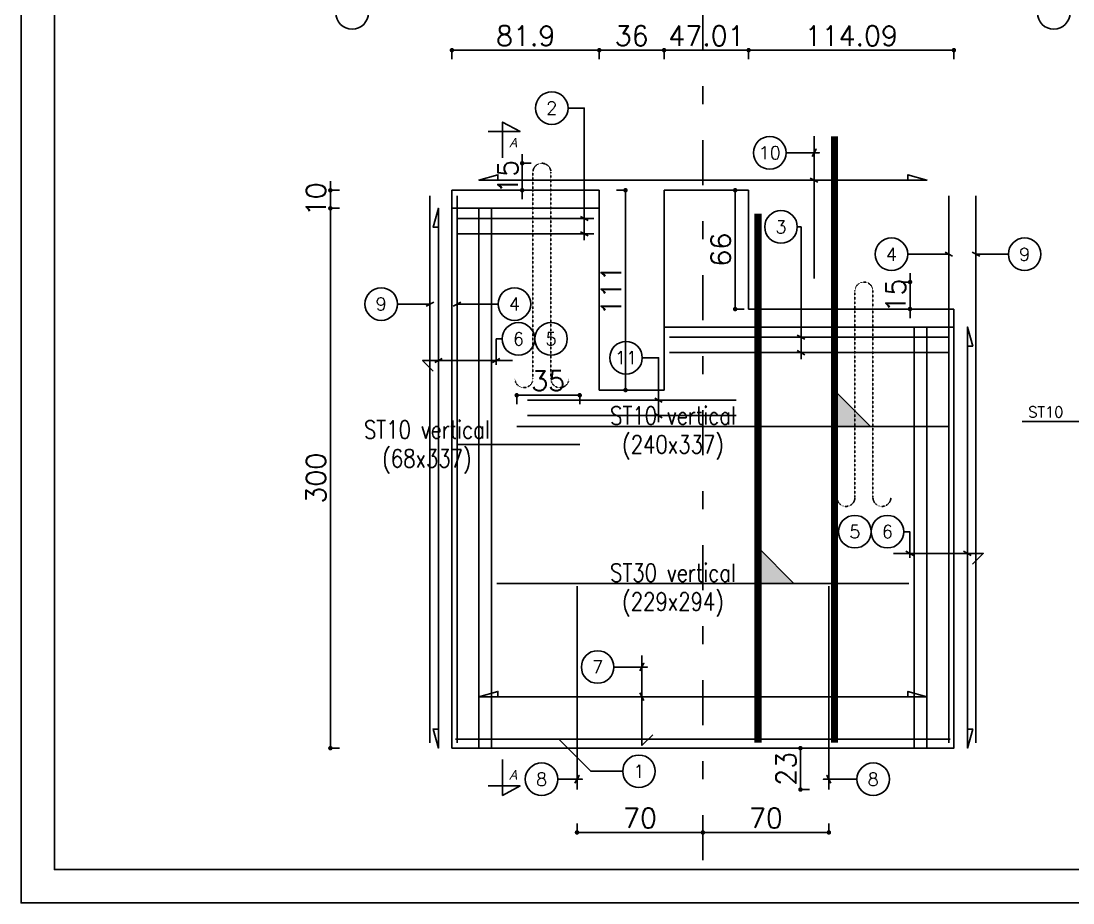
# Model space of a CAD drawing. Header units: millimetres. Extents: x -21776 to 63757, y -7870 to 8483.
# Drawn here: x 36390 to 36975, y -5309 to -4819 of the extents above; entities that cross this region are included whole.
import ezdxf
from ezdxf.enums import TextEntityAlignment as Align

# ---------------------------------------------------------------- set-up
doc = ezdxf.new("R2010")
doc.units = ezdxf.units.MM
doc.header["$PDMODE"] = 34
for name, pattern in [('CACHE', [9.525, 6.35, -3.175]), ('GrFeatureAxis', [0.85, 0.25, -0.2, 0.1, -0.2, 0.1]), ('HIDDEN2', [0.1875, 0.125, -0.0625])]:
    doc.linetypes.add(name, pattern=pattern)
for name, color, linetype in [('1', 7, 'Continuous'), ('COTATION', 1, 'Continuous'), ('GO-CARTOUCHE', 7, 'Continuous'), ('GO-COTATION', 1, 'Continuous'), ('GO-TEXTE', 9, 'Continuous'), ('GO-TEXTE-ACIER', 3, 'Continuous'), ('Grid', 7, 'Continuous'), ('K_FOT_M_Building_V.46', 7, 'Continuous'), ('préfa v', 2, 'Continuous'), ('STR_TS', 22, 'Continuous'), ('STR_TS_TXT', 7, 'Continuous'), ('STR_TXT', 102, 'Continuous'), ('STR_VOI-POT', 6, 'Continuous')]:
    doc.layers.add(name, color=color, linetype=linetype)
doc.styles.add('FIN', font='romans.shx')
doc.styles.add('Lucida', font='')
doc.styles.get("Standard").update_dxf_attribs({"font": 'romans.shx'})
doc.styles.add('TEXTE', font='romans.shx')
doc.styles.add('TEXTE TS', font='romans.shx', dxfattribs={"width": 0.7, "oblique": 15})
doc.styles.get('Lucida').set_extended_font_data('Lucida Sans', italic=True)
doc.dimstyles.new('COUPE-20', dxfattribs={"dimscale": 0.5, "dimtxt": 22, "dimasz": 5, "dimexe": 0.05, "dimexo": 0, "dimgap": 5, "dimtad": 1, "dimdsep": 46, "dimtxsty": 'Standard', "dimblk1": 'DOT', "dimblk2": 'DOT', "dimsah": 1, "dimcen": 0, "dimdle": 150, "dimclrd": 1, "dimclre": 1, "dimclrt": 7, "dimadec": 0, "dimazin": 0, "dimtfac": 1, "dimtix": 1, "dimtmove": 2, "dimatfit": 3, "dimldrblk": 'DOT', "dimfxl": 0, "dimtvp": 1, "dimtolj": 1, "dimtzin": 0, "dimarcsym": 0})

# ---------------------------------------------------------------- blocks, each defined once
blk = doc.blocks.new('_DOT')
at = {"color": 0, "linetype": 'ByBlock'}
blk.add_line((-0.5, 0), (-1, 0), dxfattribs=at)
at = {"color": 0, "linetype": 'ByBlock', "const_width": 0.5}
blk.add_lwpolyline([(-0.25, 0, 1), (0.25, 0, 1)], format="xyb", close=True, dxfattribs=at)
blk = doc.blocks.new('*D1932')
at = {"layer": 'DEFPOINTS', "color": 0}
for p in [(36711.37, -4913.03), (36562.32, -4923.03), (36711.37, -4923.03)]:
    blk.add_point(p, dxfattribs=at)
at = {"layer": 'STR_VOI-POT', "color": 1, "lineweight": -2}
for p, q in [((36562.32, -4910.53), (36562.32, -4908.03)), ((36567.32, -4913.03), (36562.3, -4913.03)), ((36562.32, -4913.03), (36562.32, -4923.03)), ((36567.32, -4923.03), (36562.3, -4923.03)), ((36562.32, -4925.53), (36562.32, -4928.03))]:
    blk.add_line(p, q, dxfattribs=at)
at = {"layer": 'STR_VOI-POT', "color": 1, "lineweight": -2, "xscale": 2.5, "yscale": 2.5, "zscale": 2.5}
for p, rotation in [((36562.32, -4913.03), 270), ((36562.32, -4923.03), 90)]:
    blk.add_blockref('_DOT', p, dxfattribs=dict(at, rotation=rotation))
at = {"layer": 'STR_VOI-POT', "color": 7, "insert": (36554.32, -4918.03), "char_height": 11, "attachment_point": 5, "rotation": 90}
blk.add_mtext('\\A1;10', dxfattribs=at)
blk = doc.blocks.new('*D1933')
at = {"layer": 'DEFPOINTS', "color": 0}
for p in [(36711.37, -4923.03), (36562.32, -5223.03), (36629.92, -5223.03)]:
    blk.add_point(p, dxfattribs=at)
at = {"layer": 'STR_VOI-POT', "color": 1, "lineweight": -2}
for p, q in [((36567.32, -4923.03), (36562.3, -4923.03)), ((36562.32, -4925.53), (36562.32, -5220.53)), ((36567.32, -5223.03), (36562.3, -5223.03))]:
    blk.add_line(p, q, dxfattribs=at)
at = {"layer": 'STR_VOI-POT', "color": 1, "lineweight": -2, "xscale": 2.5, "yscale": 2.5, "zscale": 2.5}
for p, rotation in [((36562.32, -4923.03), 90), ((36562.32, -5223.03), 270)]:
    blk.add_blockref('_DOT', p, dxfattribs=dict(at, rotation=rotation))
at = {"layer": 'STR_VOI-POT', "color": 7, "insert": (36554.32, -5073.03), "char_height": 11, "attachment_point": 5, "rotation": 90}
blk.add_mtext('\\A1;300', dxfattribs=at)
blk = doc.blocks.new('mrega')
at = {"layer": 'STR_TS_TXT', "style": 'TEXTE TS', "width": 0.8}
for tag, p in [('ST10', (14.48, 0)), ('DIM', (14.48, -16)), ('NOTE', (14.48, -32))]:
    blk.add_attdef(tag, text='', height=10, dxfattribs=at).set_placement(p, align=Align.CENTER)
blk = doc.blocks.new('A$C6F247267')
blk.add_hatch(color=256).paths.add_polyline_path([(0, -0.2), (-0.2, 0), (0, 0)])
blk.add_lwpolyline([(-0.2, 0), (0, 0), (0, -0.2), (-0.2, 0)])
blk = doc.blocks.new('*D1936')
at = {"layer": 'DEFPOINTS', "color": 0}
for p in [(36700.92, -5026.92), (36665.92, -5044.29), (36700.92, -5054.29)]:
    blk.add_point(p, dxfattribs=at)
at = {"layer": 'STR_VOI-POT', "color": 1, "lineweight": -2}
for p, q in [((36665.92, -5031.92), (36665.92, -5026.9)), ((36668.42, -5026.92), (36698.42, -5026.92)), ((36700.92, -5031.92), (36700.92, -5026.9))]:
    blk.add_line(p, q, dxfattribs=at)
at = {"layer": 'STR_VOI-POT', "color": 1, "lineweight": -2, "xscale": 2.5, "yscale": 2.5, "zscale": 2.5, "rotation": 180}
blk.add_blockref('_DOT', (36665.92, -5026.92), dxfattribs=at)
at = {"layer": 'STR_VOI-POT', "color": 1, "lineweight": -2, "xscale": 2.5, "yscale": 2.5, "zscale": 2.5}
blk.add_blockref('_DOT', (36700.92, -5026.92), dxfattribs=at)
at = {"layer": 'STR_VOI-POT', "color": 7, "insert": (36683.42, -5018.92), "char_height": 11, "attachment_point": 5}
blk.add_mtext('\\A1;35', dxfattribs=at)
blk = doc.blocks.new('*D1911')
at = {"layer": 'DEFPOINTS', "color": 0}
for p in [(36699.42, -5246.03), (36769.42, -5269.87), (36769.42, -5285.27)]:
    blk.add_point(p, dxfattribs=at)
at = {"layer": 'GO-COTATION', "color": 1, "lineweight": -2}
for p, q in [((36699.42, -5264.87), (36699.42, -5269.9)), ((36701.92, -5269.87), (36766.92, -5269.87)), ((36769.42, -5274.87), (36769.42, -5269.85))]:
    blk.add_line(p, q, dxfattribs=at)
at = {"layer": 'GO-COTATION', "color": 1, "lineweight": -2, "xscale": 2.5, "yscale": 2.5, "zscale": 2.5, "rotation": 180}
blk.add_blockref('_DOT', (36699.42, -5269.87), dxfattribs=at)
at = {"layer": 'GO-COTATION', "color": 1, "lineweight": -2, "xscale": 2.5, "yscale": 2.5, "zscale": 2.5}
blk.add_blockref('_DOT', (36769.42, -5269.87), dxfattribs=at)
at = {"layer": 'GO-COTATION', "color": 7, "insert": (36734.42, -5261.87), "char_height": 11, "attachment_point": 5}
blk.add_mtext('\\A1;70', dxfattribs=at)
blk = doc.blocks.new('*D1912')
at = {"layer": 'DEFPOINTS', "color": 0}
for p in [(36839.42, -5246.03), (36839.42, -5269.87), (36769.42, -5285.27)]:
    blk.add_point(p, dxfattribs=at)
at = {"layer": 'GO-COTATION', "color": 1, "lineweight": -2}
for p, q in [((36839.42, -5264.87), (36839.42, -5269.9)), ((36769.42, -5274.87), (36769.42, -5269.85)), ((36771.92, -5269.87), (36836.92, -5269.87))]:
    blk.add_line(p, q, dxfattribs=at)
at = {"layer": 'GO-COTATION', "color": 1, "lineweight": -2, "xscale": 2.5, "yscale": 2.5, "zscale": 2.5, "rotation": 180}
blk.add_blockref('_DOT', (36769.42, -5269.87), dxfattribs=at)
at = {"layer": 'GO-COTATION', "color": 1, "lineweight": -2, "xscale": 2.5, "yscale": 2.5, "zscale": 2.5}
blk.add_blockref('_DOT', (36839.42, -5269.87), dxfattribs=at)
at = {"layer": 'GO-COTATION', "color": 7, "insert": (36804.42, -5261.87), "char_height": 11, "attachment_point": 5}
blk.add_mtext('\\A1;70', dxfattribs=at)
blk = doc.blocks.new('*D1913')
at = {"layer": 'DEFPOINTS', "color": 0}
for p in [(36858.92, -4964.03), (36867.62, -4979.03), (36884.55, -4979.03)]:
    blk.add_point(p, dxfattribs=at)
at = {"layer": 'GO-COTATION', "color": 1, "lineweight": -2}
for p, q in [((36879.55, -4964.03), (36884.57, -4964.03)), ((36884.55, -4961.53), (36884.55, -4959.03)), ((36884.55, -4964.03), (36884.55, -4979.03)), ((36879.55, -4979.03), (36884.57, -4979.03)), ((36884.55, -4981.53), (36884.55, -4984.03))]:
    blk.add_line(p, q, dxfattribs=at)
at = {"layer": 'GO-COTATION', "color": 1, "lineweight": -2, "xscale": 2.5, "yscale": 2.5, "zscale": 2.5}
for p, rotation in [((36884.55, -4964.03), 270), ((36884.55, -4979.03), 90)]:
    blk.add_blockref('_DOT', p, dxfattribs=dict(at, rotation=rotation))
at = {"layer": 'GO-COTATION', "color": 7, "insert": (36876.55, -4971.53), "char_height": 11, "attachment_point": 5, "rotation": 90}
blk.add_mtext('\\A1;15', dxfattribs=at)
blk = doc.blocks.new('*D1914')
at = {"layer": 'DEFPOINTS', "color": 0}
for p in [(36679.92, -4898.03), (36668.95, -4913.03), (36671.21, -4913.03)]:
    blk.add_point(p, dxfattribs=at)
at = {"layer": 'GO-COTATION', "color": 1, "lineweight": -2}
for p, q in [((36668.95, -4895.53), (36668.95, -4893.03)), ((36673.95, -4898.03), (36668.92, -4898.03)), ((36668.95, -4898.03), (36668.95, -4913.03)), ((36671.21, -4913.03), (36668.92, -4913.03)), ((36668.95, -4915.53), (36668.95, -4918.03))]:
    blk.add_line(p, q, dxfattribs=at)
at = {"layer": 'GO-COTATION', "color": 1, "lineweight": -2, "xscale": 2.5, "yscale": 2.5, "zscale": 2.5}
for p, rotation in [((36668.95, -4898.03), 270), ((36668.95, -4913.03), 90)]:
    blk.add_blockref('_DOT', p, dxfattribs=dict(at, rotation=rotation))
at = {"layer": 'GO-COTATION', "color": 7, "insert": (36660.95, -4905.53), "char_height": 11, "attachment_point": 5, "rotation": 90}
blk.add_mtext('\\A1;15', dxfattribs=at)
blk = doc.blocks.new('*D1938')
at = {"layer": 'DEFPOINTS', "color": 0}
for p in [(36711.82, -4835.18), (36629.92, -4913.03), (36711.82, -4913.03)]:
    blk.add_point(p, dxfattribs=at)
at = {"layer": 'K_FOT_M_Building_V.46', "color": 1, "lineweight": -2}
for p, q in [((36629.92, -4840.18), (36629.92, -4835.16)), ((36632.42, -4835.18), (36709.32, -4835.18)), ((36711.82, -4840.18), (36711.82, -4835.16))]:
    blk.add_line(p, q, dxfattribs=at)
at = {"layer": 'K_FOT_M_Building_V.46', "color": 1, "lineweight": -2, "xscale": 2.5, "yscale": 2.5, "zscale": 2.5, "rotation": 180}
blk.add_blockref('_DOT', (36629.92, -4835.18), dxfattribs=at)
at = {"layer": 'K_FOT_M_Building_V.46', "color": 1, "lineweight": -2, "xscale": 2.5, "yscale": 2.5, "zscale": 2.5}
blk.add_blockref('_DOT', (36711.82, -4835.18), dxfattribs=at)
at = {"layer": 'K_FOT_M_Building_V.46', "color": 7, "insert": (36670.87, -4827.18), "char_height": 11, "attachment_point": 5}
blk.add_mtext('\\A1;81.9', dxfattribs=at)
blk = doc.blocks.new('*D1939')
at = {"layer": 'DEFPOINTS', "color": 0}
for p in [(36747.82, -4835.18), (36711.82, -4913.03), (36747.82, -4913.03)]:
    blk.add_point(p, dxfattribs=at)
at = {"layer": 'K_FOT_M_Building_V.46', "color": 1, "lineweight": -2}
for p, q in [((36711.82, -4840.18), (36711.82, -4835.16)), ((36714.32, -4835.18), (36745.32, -4835.18)), ((36747.82, -4840.18), (36747.82, -4835.16))]:
    blk.add_line(p, q, dxfattribs=at)
at = {"layer": 'K_FOT_M_Building_V.46', "color": 1, "lineweight": -2, "xscale": 2.5, "yscale": 2.5, "zscale": 2.5, "rotation": 180}
blk.add_blockref('_DOT', (36711.82, -4835.18), dxfattribs=at)
at = {"layer": 'K_FOT_M_Building_V.46', "color": 1, "lineweight": -2, "xscale": 2.5, "yscale": 2.5, "zscale": 2.5}
blk.add_blockref('_DOT', (36747.82, -4835.18), dxfattribs=at)
at = {"layer": 'K_FOT_M_Building_V.46', "color": 7, "insert": (36729.82, -4827.18), "char_height": 11, "attachment_point": 5}
blk.add_mtext('\\A1;36', dxfattribs=at)
blk = doc.blocks.new('*D1940')
at = {"layer": 'DEFPOINTS', "color": 0}
for p in [(36794.83, -4835.18), (36747.82, -4913.03), (36794.83, -4913.03)]:
    blk.add_point(p, dxfattribs=at)
at = {"layer": 'K_FOT_M_Building_V.46', "color": 1, "lineweight": -2}
for p, q in [((36747.82, -4840.18), (36747.82, -4835.16)), ((36750.32, -4835.18), (36792.33, -4835.18)), ((36794.83, -4840.18), (36794.83, -4835.16))]:
    blk.add_line(p, q, dxfattribs=at)
at = {"layer": 'K_FOT_M_Building_V.46', "color": 1, "lineweight": -2, "xscale": 2.5, "yscale": 2.5, "zscale": 2.5, "rotation": 180}
blk.add_blockref('_DOT', (36747.82, -4835.18), dxfattribs=at)
at = {"layer": 'K_FOT_M_Building_V.46', "color": 1, "lineweight": -2, "xscale": 2.5, "yscale": 2.5, "zscale": 2.5}
blk.add_blockref('_DOT', (36794.83, -4835.18), dxfattribs=at)
at = {"layer": 'K_FOT_M_Building_V.46', "color": 7, "insert": (36771.33, -4827.18), "char_height": 11, "attachment_point": 5}
blk.add_mtext('\\A1;47.01', dxfattribs=at)
blk = doc.blocks.new('*D1941')
at = {"layer": 'DEFPOINTS', "color": 0}
for p in [(36908.92, -4835.18), (36794.83, -4913.03), (36908.92, -4979.03)]:
    blk.add_point(p, dxfattribs=at)
at = {"layer": 'K_FOT_M_Building_V.46', "color": 1, "lineweight": -2}
for p, q in [((36794.83, -4840.18), (36794.83, -4835.16)), ((36797.33, -4835.18), (36906.42, -4835.18)), ((36908.92, -4840.18), (36908.92, -4835.16))]:
    blk.add_line(p, q, dxfattribs=at)
at = {"layer": 'K_FOT_M_Building_V.46', "color": 1, "lineweight": -2, "xscale": 2.5, "yscale": 2.5, "zscale": 2.5, "rotation": 180}
blk.add_blockref('_DOT', (36794.83, -4835.18), dxfattribs=at)
at = {"layer": 'K_FOT_M_Building_V.46', "color": 1, "lineweight": -2, "xscale": 2.5, "yscale": 2.5, "zscale": 2.5}
blk.add_blockref('_DOT', (36908.92, -4835.18), dxfattribs=at)
at = {"layer": 'K_FOT_M_Building_V.46', "color": 7, "insert": (36851.88, -4827.18), "char_height": 11, "attachment_point": 5}
blk.add_mtext('\\A1;114.09', dxfattribs=at)
blk = doc.blocks.new('*D1942')
at = {"layer": 'DEFPOINTS', "color": 0}
for p in [(36711.82, -4913.03), (36726.39, -4913.03), (36711.82, -5024.03)]:
    blk.add_point(p, dxfattribs=at)
at = {"layer": 'K_FOT_M_Building_V.46', "color": 1, "lineweight": -2}
for p, q in [((36721.39, -4913.03), (36726.42, -4913.03)), ((36726.39, -5021.53), (36726.39, -4915.53)), ((36721.39, -5024.03), (36726.42, -5024.03))]:
    blk.add_line(p, q, dxfattribs=at)
at = {"layer": 'K_FOT_M_Building_V.46', "color": 1, "lineweight": -2, "xscale": 2.5, "yscale": 2.5, "zscale": 2.5}
for p, rotation in [((36726.39, -4913.03), 90), ((36726.39, -5024.03), 270)]:
    blk.add_blockref('_DOT', p, dxfattribs=dict(at, rotation=rotation))
at = {"layer": 'K_FOT_M_Building_V.46', "color": 7, "insert": (36718.39, -4968.53), "char_height": 11, "attachment_point": 5, "rotation": 90}
blk.add_mtext('\\A1;111', dxfattribs=at)
blk = doc.blocks.new('*D1943')
at = {"layer": 'DEFPOINTS', "color": 0}
for p in [(36794.83, -4913.03), (36787.32, -4979.03), (36794.83, -4979.03)]:
    blk.add_point(p, dxfattribs=at)
at = {"layer": 'K_FOT_M_Building_V.46', "color": 1, "lineweight": -2}
for p, q in [((36792.32, -4913.03), (36787.3, -4913.03)), ((36787.32, -4915.53), (36787.32, -4976.53)), ((36792.32, -4979.03), (36787.3, -4979.03))]:
    blk.add_line(p, q, dxfattribs=at)
at = {"layer": 'K_FOT_M_Building_V.46', "color": 1, "lineweight": -2, "xscale": 2.5, "yscale": 2.5, "zscale": 2.5}
for p, rotation in [((36787.32, -4913.03), 90), ((36787.32, -4979.03), 270)]:
    blk.add_blockref('_DOT', p, dxfattribs=dict(at, rotation=rotation))
at = {"layer": 'K_FOT_M_Building_V.46', "color": 7, "insert": (36779.32, -4946.03), "char_height": 11, "attachment_point": 5, "rotation": 90}
blk.add_mtext('\\A1;66', dxfattribs=at)
blk = doc.blocks.new('*D2288')
at = {"layer": 'COTATION', "color": 1, "lineweight": -2}
for p, q in [((36828.63, -5223.03), (36823.6, -5223.03)), ((36823.63, -5243.53), (36823.63, -5225.53)), ((36828.63, -5246.03), (36823.6, -5246.03))]:
    blk.add_line(p, q, dxfattribs=at)
at = {"layer": 'DEFPOINTS', "color": 0}
for p in [(36823.63, -5223.03), (36908.92, -5223.03), (36839.42, -5246.03)]:
    blk.add_point(p, dxfattribs=at)
at = {"layer": 'COTATION', "color": 1, "lineweight": -2, "xscale": 2.5, "yscale": 2.5, "zscale": 2.5}
for p, rotation in [((36823.63, -5223.03), 90), ((36823.63, -5246.03), 270)]:
    blk.add_blockref('_DOT', p, dxfattribs=dict(at, rotation=rotation))
at = {"layer": 'COTATION', "color": 7, "insert": (36815.63, -5234.53), "char_height": 11, "attachment_point": 5, "rotation": 90}
blk.add_mtext('\\A1;23', dxfattribs=at)

msp = doc.modelspace()

# ---------------------------------------------------------------- linework, layer by layer
at = {"layer": '1', "color": 252, "linetype": 'HIDDEN2', "ltscale": 0.05}
for points in [[(36664.92533, -5017.71649, 1), (36674.92133, -5017.71649), (36674.92133, -4913.02724), (36674.92133, -4903.02524, -1), (36684.91733, -4903.02524), (36684.91733, -4913.02724), (36684.91733, -5017.71649, 1), (36694.91333, -5017.71649)], [(36873.91333, -5083.71649, -1), (36863.91733, -5083.71649), (36863.91733, -4979.02724), (36863.91733, -4969.02524, 1), (36853.92133, -4969.02524), (36853.92133, -4979.02724), (36853.92133, -5083.71649, -1), (36843.92533, -5083.71649)]]:
    msp.add_lwpolyline(points, format="xyb", dxfattribs=at)
at = {"layer": 'COTATION'}
for points in [[(36815.61756, -4892.22156), (36834.20658, -4892.22156), (36831.20658, -4892.22156), (36832.3279, -4890.10024), (36830.08525, -4894.34288)], [(36883.36168, -4907.40508), (36883.36168, -4904.40508), (36893.91933, -4907.40508), (36644.91933, -4907.40508), (36655.47698, -4904.40508), (36655.47698, -4907.40508)], [(36833.3279, -4908.5264), (36829.08525, -4906.28376)], [(36622.42873, -5212.46959), (36619.42874, -5212.46959), (36622.42873, -5223.02724), (36622.42873, -4923.02724), (36619.42874, -4933.58489), (36622.42873, -4933.58489)], [(36705.5669, -4929.82063), (36701.32426, -4927.57799)], [(36705.5669, -4938.38679), (36701.32426, -4936.14415)], [(36883.23479, -4948.55382), (36906.10068, -4948.55382)], [(36908.222, -4949.67514), (36903.97936, -4947.4325)], [(36923.2875, -4949.67514), (36919.04486, -4947.4325)], [(36939.19135, -4948.55382), (36921.16618, -4948.55382)], [(36615.55116, -4977.36468), (36619.7938, -4975.12204)], [(36630.61666, -4977.36468), (36634.8593, -4975.12204)], [(36599.64731, -4976.24336), (36617.67248, -4976.24336)], [(36655.60387, -4976.24336), (36632.73798, -4976.24336)], [(36916.40993, -5212.46959), (36919.40992, -5212.46959), (36916.40993, -5223.02724), (36916.40993, -4989.02724), (36919.40992, -4999.58489), (36916.40993, -4999.58489)], [(36657.81355, -4995.61785), (36654.49415, -4995.61785), (36654.49415, -5010.10501)], [(36826.12976, -4995.82063), (36821.88712, -4993.57799)], [(36826.12976, -5004.38679), (36821.88712, -5002.14415)], [(36620.30741, -5008.77651), (36624.55005, -5006.53387)], [(36652.37283, -5008.77651), (36656.61547, -5006.53387)], [(36746.84315, -5030.82063), (36742.60051, -5028.57799)], [(36746.84315, -5039.38679), (36742.60051, -5037.14415)], [(36946.91217, -5041.48575), (36986.34175, -5041.48575), (36983.34175, -5041.48575), (36984.46307, -5039.36442), (36982.22043, -5043.60707)], [(36881.02511, -5102.73765), (36884.34451, -5102.73765), (36884.34451, -5117.22482)], [(36886.46583, -5115.89631), (36882.22319, -5113.65367)], [(36918.53125, -5115.89631), (36914.28861, -5113.65367)], [(36719.94545, -5177.93751), (36738.53447, -5177.93751), (36735.53447, -5177.93751), (36736.65579, -5175.81619), (36734.41315, -5180.05883)], [(36883.36168, -5194.4673), (36883.36168, -5191.46731), (36893.91933, -5194.4673), (36644.91933, -5194.4673), (36655.47698, -5191.46731), (36655.47698, -5194.4673)], [(36736.65579, -5196.58862), (36734.41315, -5192.34598)], [(36724.80801, -5235.88967), (36707.0973, -5235.88967), (36689.23487, -5218.02724)], [(36688.81035, -5240.29344), (36702.41933, -5240.29344), (36699.41933, -5240.29344), (36700.54065, -5238.17212), (36698.29801, -5242.41476)], [(36855.00835, -5240.29344), (36836.41933, -5240.29344), (36839.41933, -5240.29344), (36838.29801, -5238.17212), (36840.54065, -5242.41476)]]:
    msp.add_lwpolyline(points, dxfattribs=at)
at = {"layer": 'GO-CARTOUCHE', "linetype": 'Continuous'}
for points in [[(37504.01868, -5309.04286), (37504.01868, -4521.54286), (36390.38232, -4521.54286), (36390.38232, -5309.04286)], [(37485.45993, -5290.48411), (37485.45993, -4540.10161), (36408.94107, -4540.10161), (36408.94107, -5290.48411)]]:
    msp.add_lwpolyline(points, close=True, dxfattribs=at)
at = {"layer": 'GO-COTATION'}
for points in [[(36694.44732, -4867.3779), (36703.44558, -4867.3779), (36703.44558, -4940.83497)], [(36821.86908, -4933.3779), (36824.00844, -4933.3779), (36824.00844, -5006.83497)], [(36735.72357, -5006.0738), (36744.72183, -5006.0738), (36744.72183, -5041.83497)]]:
    msp.add_lwpolyline(points, dxfattribs=at)
at = {"layer": 'GO-TEXTE', "flags": 128}
for points in [[(36650.10536, -4880.44747), (36667.7531, -4880.44747), (36658.07505, -4875.16741), (36658.07505, -4895.08889)], [(36650.10536, -5243.97744), (36667.7531, -5243.97744), (36658.07505, -5249.2575), (36658.07505, -5229.33602)]]:
    msp.add_lwpolyline(points, dxfattribs=at)
at = {"layer": 'GO-TEXTE-ACIER'}
for centre in [(36574.4325, -4814.42617), (36964.40616, -4814.42617), (36685.39056, -4867.3779), (36806.5608, -4892.22156), (36812.81231, -4933.3779), (36874.17803, -4948.55382), (36948.24811, -4948.55382), (36590.59055, -4976.24336), (36664.63156, -4976.24336), (36666.87032, -4995.61785), (36684.98384, -4995.61785), (36726.66681, -5006.0738), (36853.85482, -5102.73765), (36871.96834, -5102.73765), (36710.88869, -5177.93751), (36733.86477, -5235.88967), (36679.75359, -5240.29344), (36864.06511, -5240.29344)]:
    msp.add_circle(centre, 9.05676, dxfattribs=at)
at = {"layer": 'Grid', "color": 4, "linetype": 'GrFeatureAxis', "lineweight": 25, "ltscale": 100}
msp.add_line((36769.41933, -5285.26586), (36769.41933, -4661.55005), dxfattribs=at)
at = {"layer": 'préfa v'}
for points in [[(36629.91933, -4913.02724), (36711.81933, -4913.02724)], [(36908.91933, -4979.02724), (36908.91933, -5223.02724), (36629.91933, -5223.02724), (36629.91933, -4913.02724)], [(36711.81933, -4913.02724), (36711.81933, -5024.02724), (36747.81933, -5024.02724), (36747.81933, -4913.02724)], [(36747.81933, -4913.02724), (36794.83169, -4913.02724)], [(36794.83169, -4913.02724), (36794.83169, -4979.02724), (36908.91933, -4979.02724)], [(36629.91933, -4923.02724), (36711.81933, -4923.02724)], [(36644.91933, -4923.02724), (36644.91933, -5223.02724)], [(36651.91933, -4923.02724), (36651.91933, -5223.02724)], [(36908.91933, -4989.02724), (36747.81933, -4989.02724)], [(36886.91933, -4989.02724), (36886.91933, -5223.02724)], [(36893.91933, -4989.02724), (36893.91933, -5223.02724)]]:
    msp.add_lwpolyline(points, dxfattribs=at)
at = {"layer": 'STR_TS', "linetype": 'CACHE', "ltscale": 2, "const_width": 4}
msp.add_lwpolyline([(36842.56086, -5220.02724), (36842.56086, -4883.02724)], dxfattribs=at)
at = {"layer": 'STR_TS', "const_width": 4}
msp.add_lwpolyline([(36800.02933, -5220.02724), (36800.02933, -4926.02724)], dxfattribs=at)
at = {"layer": 'STR_TS', "color": 3}
for points in [[(36665.91933, -5044.29331), (36905.91933, -5044.29331)], [(36632.91933, -5054.29331), (36700.91933, -5054.29331)], [(36654.91933, -5131.60001), (36883.91933, -5131.60001)]]:
    msp.add_lwpolyline(points, dxfattribs=at)
at = {"layer": 'STR_VOI-POT'}
for points in [[(36831.20658, -4883.02724), (36831.20658, -4962.02724)], [(36617.67248, -4916.02724), (36617.67248, -5220.02724)], [(36632.73798, -4916.02724), (36632.73798, -5220.02724)], [(36906.10068, -4916.02724), (36906.10068, -5220.02724)], [(36921.16618, -4916.02724), (36921.16618, -5220.02724)], [(36632.91933, -4928.69931), (36708.81933, -4928.69931)], [(36632.91933, -4937.26547), (36708.81933, -4937.26547)], [(36750.81933, -4994.69931), (36906.36807, -4994.69931)], [(36750.81933, -5003.26547), (36906.36807, -5003.26547)], [(36663.57615, -5007.65519), (36613.57615, -5007.65519), (36619.55804, -5013.63707)], [(36671.81933, -5029.69931), (36787.81933, -5029.69931)], [(36671.81933, -5038.26547), (36787.81933, -5038.26547)], [(36875.26251, -5114.77499), (36925.26251, -5114.77499), (36919.28062, -5120.75688)], [(36699.41933, -5246.02724), (36699.41933, -5133.02724)], [(36839.41933, -5246.02724), (36839.41933, -5133.02724)], [(36735.53447, -5171.54697), (36735.53447, -5221.54697), (36741.51636, -5215.56508)], [(36631.91933, -5218.02724), (36906.91933, -5218.02724)]]:
    msp.add_lwpolyline(points, dxfattribs=at)

# ---------------------------------------------------------------- block references
at = {"layer": 'STR_TS', "xscale": 100, "yscale": 100, "zscale": 100, "rotation": 180}
for p in [(36842.56086, -5044.29331), (36800.02933, -5131.60001)]:
    msp.add_blockref('A$C6F247267', p, dxfattribs=at)
at = {"layer": 'STR_TS_TXT'}
for p, values in [((36738.32841, -5043.26694), {'ST10': 'ST10 vertical', 'DIM': '(240x337)'}), ((36601.52321, -5051.0451), {'ST10': 'ST10 vertical', 'DIM': '(68x337)'}), ((36738.32841, -5130.57364), {'ST10': 'ST30 vertical', 'DIM': '(229x294)'})]:
    msp.add_blockref('mrega', p, dxfattribs=at).add_auto_attribs(values)

# ---------------------------------------------------------------- texts
at = {"layer": 'GO-TEXTE', "linetype": 'Continuous', "style": 'Lucida'}
for rotation, p in [(0.00179755, (36661.69019, -4889.24023)), (359.99820245, (36661.69003, -5240.50468))]:
    msp.add_text('A', height=5.32, rotation=rotation, dxfattribs=at).set_placement(p)
at = {"layer": 'GO-TEXTE-ACIER', "style": 'TEXTE'}
for s, p in [('2', (36685.39056, -4867.3779)), ('10', (36806.5608, -4892.22156)), ('3', (36812.81231, -4933.3779)), ('4', (36874.17803, -4948.55382)), ('9', (36948.24811, -4948.55382)), ('9', (36590.59055, -4976.24336)), ('4', (36664.66063, -4976.24336)), ('6', (36666.87032, -4995.61785)), ('5', (36684.98384, -4995.61785)), ('11', (36726.66681, -5006.0738)), ('5', (36853.85482, -5102.73765)), ('6', (36871.96834, -5102.73765)), ('7', (36710.88869, -5177.93751)), ('1', (36733.86477, -5235.88967)), ('8', (36679.75359, -5240.29344)), ('8', (36864.06511, -5240.29344))]:
    msp.add_text(s, height=7.2, dxfattribs=at).set_placement(p, align=Align.MIDDLE_CENTER)
at = {"layer": 'STR_TXT', "style": 'FIN'}
msp.add_text('ST10', height=6, dxfattribs=at).set_placement((36960.03168, -5039.21289), align=Align.CENTER)

# ---------------------------------------------------------------- dimensions: what is measured, and where the dimension line sits
at = {"layer": 'COTATION'}
dim = msp.add_linear_dim(base=(36823.62634, -5223.02724), p1=(36839.41933, -5246.02724), p2=(36908.91933, -5223.02724), angle=90, dimstyle='COUPE-20', dxfattribs=at)
dim.commit()
dim.dimension.update_dxf_attribs({"geometry": '*D2288', "text_midpoint": (36815.62634, -5234.52724)})
at = {"layer": 'GO-COTATION'}
for base, p1, p2, picture, middle in [((36668.94719, -4913.02724), (36679.91933, -4898.02724), (36671.21422, -4913.02724), '*D1914', (36660.94719, -4905.52724)), ((36884.54947, -4979.02724), (36858.91933, -4964.02724), (36867.62444, -4979.02724), '*D1913', (36876.54947, -4971.52724))]:
    dim = msp.add_linear_dim(base=base, p1=p1, p2=p2, angle=90, dimstyle='COUPE-20', dxfattribs=at)
    dim.commit()
    dim.dimension.update_dxf_attribs({"geometry": picture, "text_midpoint": middle})
for base, p1, p2, picture, middle in [((36769.41933, -5269.87477), (36699.41933, -5246.02724), (36769.41933, -5285.26586), '*D1911', (36734.41933, -5261.87477)), ((36839.41933, -5269.87477), (36769.41933, -5285.26586), (36839.41933, -5246.02724), '*D1912', (36804.41933, -5261.87477))]:
    dim = msp.add_linear_dim(base=base, p1=p1, p2=p2, dimstyle='COUPE-20', dxfattribs=at)
    dim.commit()
    dim.dimension.update_dxf_attribs({"geometry": picture, "text_midpoint": middle})
at = {"layer": 'K_FOT_M_Building_V.46'}
for base, p1, p2, picture, middle in [((36711.81933, -4835.18191), (36629.91933, -4913.02724), (36711.81933, -4913.02724), '*D1938', (36670.86933, -4827.18191)), ((36747.81933, -4835.18191), (36711.81933, -4913.02724), (36747.81933, -4913.02724), '*D1939', (36729.81933, -4827.18191)), ((36794.83169, -4835.18191), (36747.81933, -4913.02724), (36794.83169, -4913.02724), '*D1940', (36771.32551, -4827.18191)), ((36908.91933, -4835.18191), (36794.83169, -4913.02724), (36908.91933, -4979.02724), '*D1941', (36851.87551, -4827.18191))]:
    dim = msp.add_linear_dim(base=base, p1=p1, p2=p2, dimstyle='COUPE-20', dxfattribs=at)
    dim.commit()
    dim.dimension.update_dxf_attribs({"geometry": picture, "text_midpoint": middle})
for base, p1, p2, picture, middle in [((36726.39107, -4913.02724), (36711.81933, -5024.02724), (36711.81933, -4913.02724), '*D1942', (36718.39107, -4968.52724)), ((36787.32347, -4979.02724), (36794.83169, -4913.02724), (36794.83169, -4979.02724), '*D1943', (36779.32347, -4946.02724))]:
    dim = msp.add_linear_dim(base=base, p1=p1, p2=p2, angle=90, dimstyle='COUPE-20', dxfattribs=at)
    dim.commit()
    dim.dimension.update_dxf_attribs({"geometry": picture, "text_midpoint": middle})
at = {"layer": 'STR_VOI-POT'}
for base, p1, p2, picture, middle in [((36562.3202, -4923.02724), (36711.37059, -4913.02724), (36711.37059, -4923.02724), '*D1932', (36554.3202, -4918.02724)), ((36562.3202, -5223.02724), (36711.37059, -4923.02724), (36629.91933, -5223.02724), '*D1933', (36554.3202, -5073.02724))]:
    dim = msp.add_linear_dim(base=base, p1=p1, p2=p2, angle=90, dimstyle='COUPE-20', dxfattribs=at)
    dim.commit()
    dim.dimension.update_dxf_attribs({"geometry": picture, "text_midpoint": middle})
dim = msp.add_linear_dim(base=(36700.91933, -5026.92128), p1=(36665.91933, -5044.29331), p2=(36700.91933, -5054.29331), dimstyle='COUPE-20', dxfattribs=at)
dim.commit()
dim.dimension.update_dxf_attribs({"geometry": '*D1936', "text_midpoint": (36683.41933, -5018.92128)})

doc.saveas('drawing.dxf')
